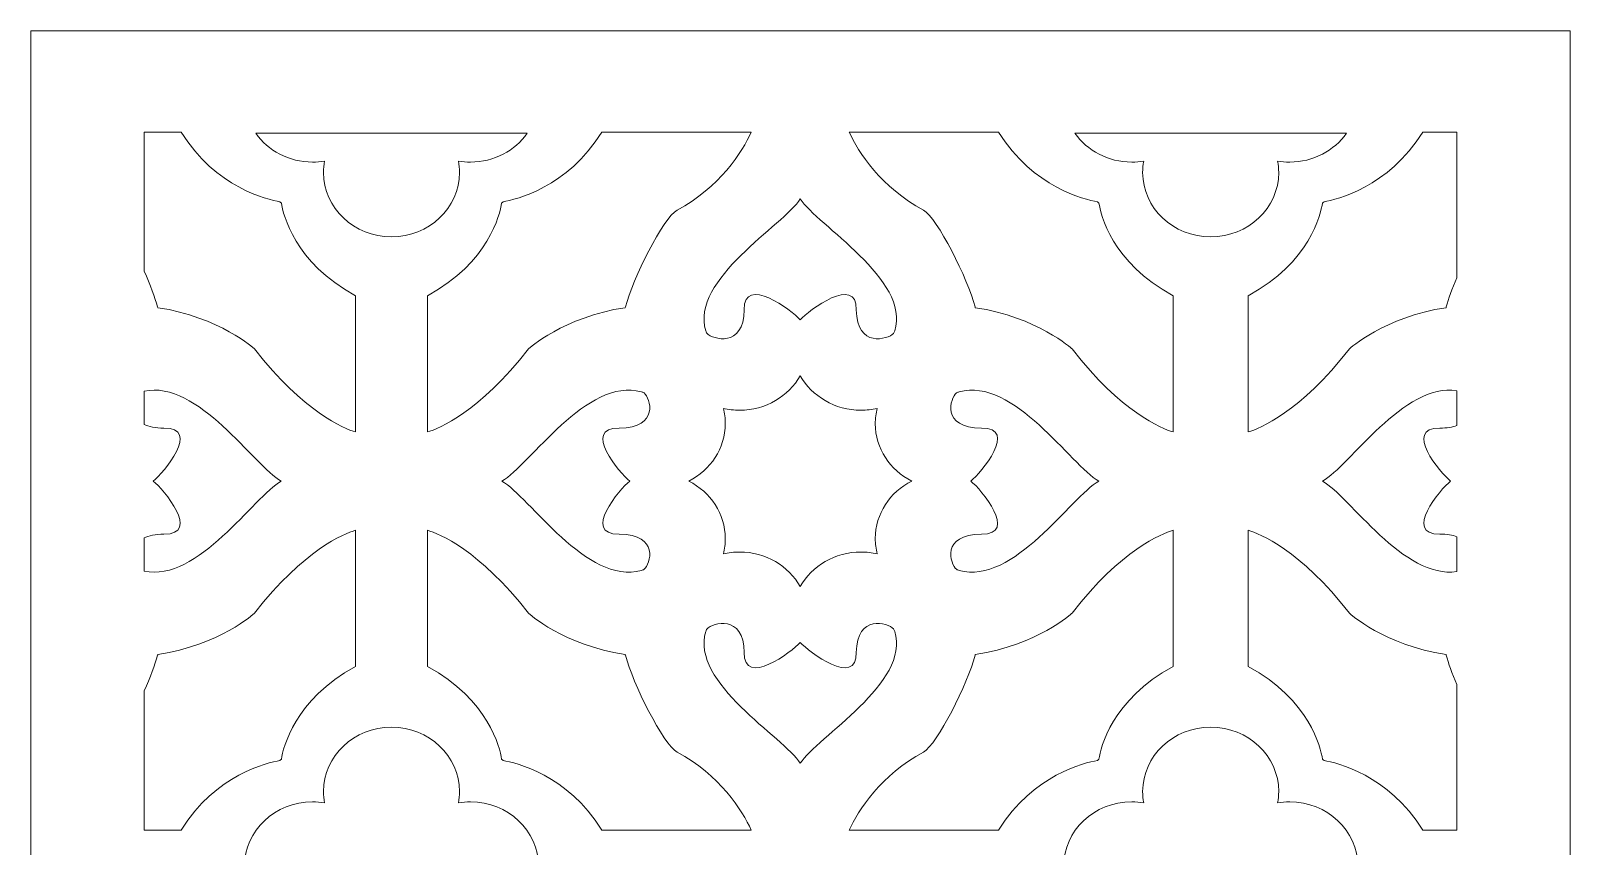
# Model space of a CAD drawing. Header units: centimetres. Extents: x -15.3 to -1.9, y -2.4 to 9.5.
# Drawn here: x -15.29 to -8.82, y 6.07 to 9.5 of the extents above; entities that cross this region are included whole.
import ezdxf

# ---------------------------------------------------------------- set-up
doc = ezdxf.new("R2010")
doc.units = ezdxf.units.CM
doc.header["$MEASUREMENT"] = 0
doc.layers.add('layer 1', color=7, linetype='Continuous')

msp = doc.modelspace()

# ---------------------------------------------------------------- linework, layer by layer
at = {"layer": 'layer 1', "lineweight": 9}
for points, knots in [([(-15.29341, 9.5), (-15.29341, 9.5), (-8.81893, 9.5), (-8.81893, 9.5), (-8.81893, 9.5), (-8.81893, 9.5), (-8.81893, 4.13883), (-8.81893, 4.13883), (-8.81893, 4.13883), (-8.81893, 4.13883), (-8.81893, -2.40221), (-8.81893, -2.40221), (-8.81893, -2.40221), (-8.81893, -2.40221), (-15.29341, -2.40221), (-15.29341, -2.40221), (-15.29341, -2.40221), (-15.29341, -2.40221), (-15.29341, 4.13883), (-15.29341, 4.13883), (-15.29341, 4.13883), (-15.29341, 4.13883), (-15.29341, 9.5), (-15.29341, 9.5)], [0, 0, 0, 0, 0.1428571, 0.1428571, 0.1428571, 0.1428571, 0.2857143, 0.2857143, 0.2857143, 0.2857143, 0.4285714, 0.4285714, 0.4285714, 0.4285714, 0.5714286, 0.5714286, 0.5714286, 0.5714286, 0.7142857, 0.7142857, 0.7142857, 0.7142857, 1, 1, 1, 1]), ([(-14.81675, 8.48947), (-14.81675, 8.48947), (-14.81675, 9.07464), (-14.81675, 9.07464), (-14.81675, 9.07464), (-14.81675, 9.07464), (-14.66135, 9.07464), (-14.66135, 9.07464), (-14.66135, 9.07464), (-14.5162, 8.84079), (-14.29823, 8.79064), (-14.24596, 8.78175), (-14.24596, 8.78175), (-14.24596, 8.78175), (-14.24265, 8.77872), (-14.24265, 8.77872), (-14.24265, 8.77872), (-14.24265, 8.77872), (-14.24087, 8.7771), (-14.24087, 8.7771), (-14.24087, 8.7771), (-14.24087, 8.7771), (-14.23942, 8.77578), (-14.23942, 8.77578), (-14.23942, 8.77578), (-14.23194, 8.72813), (-14.18579, 8.52774), (-13.92758, 8.38637), (-13.92758, 8.38637), (-13.92758, 8.38637), (-13.92758, 7.81393), (-13.92758, 7.81393), (-13.92758, 7.81393), (-13.97535, 7.82847), (-14.1458, 7.89611), (-14.35244, 8.16281), (-14.35244, 8.16281), (-14.35244, 8.16281), (-14.50031, 8.29776), (-14.75919, 8.33632), (-14.75919, 8.33632), (-14.7592, 8.33631), (-14.75955, 8.33734), (-14.76016, 8.33921), (-14.76016, 8.33921), (-14.76021, 8.33933), (-14.76024, 8.33942), (-14.76027, 8.33954), (-14.76027, 8.33954), (-14.77019, 8.3783), (-14.79112, 8.43283), (-14.81675, 8.48947)], [0, 0, 0, 0, 0.0714286, 0.0714286, 0.0714286, 0.0714286, 0.1428571, 0.1428571, 0.1428571, 0.1428571, 0.2142857, 0.2142857, 0.2142857, 0.2142857, 0.2857143, 0.2857143, 0.2857143, 0.2857143, 0.3571429, 0.3571429, 0.3571429, 0.3571429, 0.4285714, 0.4285714, 0.4285714, 0.4285714, 0.5, 0.5, 0.5, 0.5, 0.5714286, 0.5714286, 0.5714286, 0.5714286, 0.6428571, 0.6428571, 0.6428571, 0.6428571, 0.7142857, 0.7142857, 0.7142857, 0.7142857, 0.7857143, 0.7857143, 0.7857143, 0.7857143, 0.8571429, 0.8571429, 0.8571429, 0.8571429, 1, 1, 1, 1]), ([(-14.3471, 9.0694), (-14.3471, 9.0694), (-13.20548, 9.0694), (-13.20548, 9.0694), (-13.20548, 9.0694), (-13.25681, 8.99638), (-13.3446, 8.94808), (-13.44397, 8.94808), (-13.44397, 8.94808), (-13.46126, 8.94808), (-13.47821, 8.94955), (-13.49467, 8.95235), (-13.49467, 8.95235), (-13.4917, 8.93679), (-13.49016, 8.92079), (-13.49016, 8.90444), (-13.49016, 8.90444), (-13.49015, 8.75553), (-13.61869, 8.63408), (-13.77628, 8.63408), (-13.77628, 8.63408), (-13.93387, 8.63408), (-14.0624, 8.75553), (-14.0624, 8.90444), (-14.0624, 8.90444), (-14.0624, 8.92078), (-14.06085, 8.9368), (-14.05789, 8.95235), (-14.05789, 8.95235), (-14.07435, 8.94955), (-14.09129, 8.94809), (-14.10859, 8.94809), (-14.10859, 8.94809), (-14.20796, 8.94809), (-14.29577, 8.99638), (-14.3471, 9.0694)], [0, 0, 0, 0, 0.1, 0.1, 0.1, 0.1, 0.2, 0.2, 0.2, 0.2, 0.3, 0.3, 0.3, 0.3, 0.4, 0.4, 0.4, 0.4, 0.5, 0.5, 0.5, 0.5, 0.6, 0.6, 0.6, 0.6, 0.7, 0.7, 0.7, 0.7, 0.8, 0.8, 0.8, 0.8, 1, 1, 1, 1]), ([(-13.3117, 8.7771), (-13.3117, 8.7771), (-13.31314, 8.77578), (-13.31314, 8.77578), (-13.31314, 8.77578), (-13.32062, 8.72813), (-13.36678, 8.52774), (-13.62499, 8.38637), (-13.62499, 8.38637), (-13.62499, 8.38637), (-13.62499, 7.81393), (-13.62499, 7.81393), (-13.62499, 7.81393), (-13.57721, 7.82847), (-13.40676, 7.89611), (-13.20012, 8.16281), (-13.20012, 8.16281), (-13.20012, 8.16281), (-13.05226, 8.29776), (-12.79336, 8.33632), (-12.79336, 8.33632), (-12.79335, 8.33631), (-12.79301, 8.33734), (-12.7924, 8.33921), (-12.7924, 8.33921), (-12.79236, 8.33933), (-12.79233, 8.33942), (-12.79229, 8.33954), (-12.79229, 8.33954), (-12.76245, 8.45617), (-12.6329, 8.71555), (-12.57517, 8.74604), (-12.57517, 8.74604), (-12.3982, 8.84076), (-12.29996, 8.99101), (-12.26334, 9.07464), (-12.26334, 9.07464), (-12.26334, 9.07464), (-12.89122, 9.07464), (-12.89122, 9.07464), (-12.89122, 9.07464), (-13.03636, 8.84079), (-13.25433, 8.79064), (-13.3066, 8.78175), (-13.3066, 8.78175), (-13.3066, 8.78175), (-13.30992, 8.77872), (-13.30992, 8.77872), (-13.30992, 8.77872), (-13.30992, 8.77872), (-13.3117, 8.7771), (-13.3117, 8.7771)], [0, 0, 0, 0, 0.0714286, 0.0714286, 0.0714286, 0.0714286, 0.1428571, 0.1428571, 0.1428571, 0.1428571, 0.2142857, 0.2142857, 0.2142857, 0.2142857, 0.2857143, 0.2857143, 0.2857143, 0.2857143, 0.3571429, 0.3571429, 0.3571429, 0.3571429, 0.4285714, 0.4285714, 0.4285714, 0.4285714, 0.5, 0.5, 0.5, 0.5, 0.5714286, 0.5714286, 0.5714286, 0.5714286, 0.6428571, 0.6428571, 0.6428571, 0.6428571, 0.7142857, 0.7142857, 0.7142857, 0.7142857, 0.7857143, 0.7857143, 0.7857143, 0.7857143, 0.8571429, 0.8571429, 0.8571429, 0.8571429, 1, 1, 1, 1]), ([(-10.80254, 8.7771), (-10.80254, 8.7771), (-10.8011, 8.77578), (-10.8011, 8.77578), (-10.8011, 8.77578), (-10.79362, 8.72813), (-10.74746, 8.52774), (-10.48924, 8.38637), (-10.48924, 8.38637), (-10.48924, 8.38637), (-10.48924, 7.81392), (-10.48924, 7.81392), (-10.48924, 7.81392), (-10.53702, 7.82846), (-10.70747, 7.8961), (-10.91412, 8.16281), (-10.91412, 8.16281), (-10.91412, 8.16281), (-11.06197, 8.29776), (-11.32088, 8.33632), (-11.32088, 8.33632), (-11.32089, 8.33631), (-11.32123, 8.33734), (-11.32185, 8.33921), (-11.32185, 8.33921), (-11.32188, 8.33933), (-11.32191, 8.33942), (-11.32195, 8.33954), (-11.32195, 8.33954), (-11.35178, 8.45617), (-11.48134, 8.71555), (-11.53907, 8.74604), (-11.53907, 8.74604), (-11.71603, 8.84076), (-11.81428, 8.99101), (-11.8509, 9.07464), (-11.8509, 9.07464), (-11.8509, 9.07464), (-11.22302, 9.07464), (-11.22302, 9.07464), (-11.22302, 9.07464), (-11.07787, 8.84079), (-10.8599, 8.79064), (-10.80764, 8.78175), (-10.80764, 8.78175), (-10.80764, 8.78175), (-10.80432, 8.77872), (-10.80432, 8.77872), (-10.80432, 8.77872), (-10.80432, 8.77872), (-10.80254, 8.7771), (-10.80254, 8.7771)], [0, 0, 0, 0, 0.0714286, 0.0714286, 0.0714286, 0.0714286, 0.1428571, 0.1428571, 0.1428571, 0.1428571, 0.2142857, 0.2142857, 0.2142857, 0.2142857, 0.2857143, 0.2857143, 0.2857143, 0.2857143, 0.3571429, 0.3571429, 0.3571429, 0.3571429, 0.4285714, 0.4285714, 0.4285714, 0.4285714, 0.5, 0.5, 0.5, 0.5, 0.5714286, 0.5714286, 0.5714286, 0.5714286, 0.6428571, 0.6428571, 0.6428571, 0.6428571, 0.7142857, 0.7142857, 0.7142857, 0.7142857, 0.7857143, 0.7857143, 0.7857143, 0.7857143, 0.8571429, 0.8571429, 0.8571429, 0.8571429, 1, 1, 1, 1]), ([(-10.90182, 9.0694), (-10.90182, 9.0694), (-9.7602, 9.0694), (-9.7602, 9.0694), (-9.7602, 9.0694), (-9.81152, 8.99638), (-9.89932, 8.94808), (-9.9987, 8.94808), (-9.9987, 8.94808), (-10.01599, 8.94808), (-10.03293, 8.94955), (-10.04939, 8.95235), (-10.04939, 8.95235), (-10.04643, 8.93679), (-10.04488, 8.92079), (-10.04488, 8.90444), (-10.04488, 8.90444), (-10.04488, 8.75553), (-10.17341, 8.63408), (-10.33099, 8.63408), (-10.33099, 8.63408), (-10.4886, 8.63408), (-10.61713, 8.75553), (-10.61713, 8.90444), (-10.61713, 8.90444), (-10.61713, 8.92078), (-10.61557, 8.9368), (-10.61261, 8.95235), (-10.61261, 8.95235), (-10.62907, 8.94955), (-10.64602, 8.94809), (-10.66331, 8.94809), (-10.66331, 8.94809), (-10.76268, 8.94809), (-10.85049, 8.99638), (-10.90182, 9.0694)], [0, 0, 0, 0, 0.1, 0.1, 0.1, 0.1, 0.2, 0.2, 0.2, 0.2, 0.3, 0.3, 0.3, 0.3, 0.4, 0.4, 0.4, 0.4, 0.5, 0.5, 0.5, 0.5, 0.6, 0.6, 0.6, 0.6, 0.7, 0.7, 0.7, 0.7, 0.8, 0.8, 0.8, 0.8, 1, 1, 1, 1]), ([(-9.85944, 8.7771), (-9.85944, 8.7771), (-9.86089, 8.77578), (-9.86089, 8.77578), (-9.86089, 8.77578), (-9.86837, 8.72813), (-9.91453, 8.52774), (-10.17274, 8.38637), (-10.17274, 8.38637), (-10.17274, 8.38637), (-10.17274, 7.81393), (-10.17274, 7.81393), (-10.17274, 7.81393), (-10.12496, 7.82847), (-9.95451, 7.89611), (-9.74787, 8.16281), (-9.74787, 8.16281), (-9.74787, 8.16281), (-9.60001, 8.29776), (-9.34112, 8.33632), (-9.34112, 8.33632), (-9.3411, 8.33631), (-9.34076, 8.33734), (-9.34014, 8.33921), (-9.34014, 8.33921), (-9.34011, 8.33933), (-9.34007, 8.33942), (-9.34004, 8.33954), (-9.34004, 8.33954), (-9.33172, 8.37205), (-9.31566, 8.41566), (-9.29557, 8.46231), (-9.29557, 8.46231), (-9.29557, 8.46231), (-9.29557, 9.07464), (-9.29557, 9.07464), (-9.29557, 9.07464), (-9.29557, 9.07464), (-9.43897, 9.07464), (-9.43897, 9.07464), (-9.43897, 9.07464), (-9.58411, 8.84079), (-9.80209, 8.79064), (-9.85436, 8.78175), (-9.85436, 8.78175), (-9.85436, 8.78175), (-9.85767, 8.77872), (-9.85767, 8.77872), (-9.85767, 8.77872), (-9.85767, 8.77872), (-9.85944, 8.7771), (-9.85944, 8.7771)], [0, 0, 0, 0, 0.0714286, 0.0714286, 0.0714286, 0.0714286, 0.1428571, 0.1428571, 0.1428571, 0.1428571, 0.2142857, 0.2142857, 0.2142857, 0.2142857, 0.2857143, 0.2857143, 0.2857143, 0.2857143, 0.3571429, 0.3571429, 0.3571429, 0.3571429, 0.4285714, 0.4285714, 0.4285714, 0.4285714, 0.5, 0.5, 0.5, 0.5, 0.5714286, 0.5714286, 0.5714286, 0.5714286, 0.6428571, 0.6428571, 0.6428571, 0.6428571, 0.7142857, 0.7142857, 0.7142857, 0.7142857, 0.7857143, 0.7857143, 0.7857143, 0.7857143, 0.8571429, 0.8571429, 0.8571429, 0.8571429, 1, 1, 1, 1]), ([(-12.05712, 8.79347), (-12.1259, 8.68394), (-12.52184, 8.45514), (-12.45425, 8.23892), (-12.45425, 8.23892), (-12.45306, 8.23508), (-12.45225, 8.23132), (-12.44941, 8.22818), (-12.44941, 8.22818), (-12.42697, 8.20345), (-12.29468, 8.16524), (-12.2928, 8.32727), (-12.2928, 8.32727), (-12.2957, 8.47691), (-12.09136, 8.32472), (-12.05722, 8.2852), (-12.05722, 8.2852), (-12.05719, 8.28524), (-12.05716, 8.28528), (-12.05712, 8.28531), (-12.05712, 8.28531), (-12.05709, 8.28528), (-12.05705, 8.28524), (-12.05701, 8.2852), (-12.05701, 8.2852), (-12.02287, 8.32472), (-11.81854, 8.47691), (-11.82144, 8.32727), (-11.82144, 8.32727), (-11.81956, 8.16524), (-11.68728, 8.20345), (-11.66484, 8.22818), (-11.66484, 8.22818), (-11.66199, 8.23132), (-11.66119, 8.23508), (-11.65999, 8.23892), (-11.65999, 8.23892), (-11.5924, 8.45514), (-11.98835, 8.68394), (-12.05712, 8.79347)], [0, 0, 0, 0, 0.0909091, 0.0909091, 0.0909091, 0.0909091, 0.1818182, 0.1818182, 0.1818182, 0.1818182, 0.2727273, 0.2727273, 0.2727273, 0.2727273, 0.3636364, 0.3636364, 0.3636364, 0.3636364, 0.4545455, 0.4545455, 0.4545455, 0.4545455, 0.5454545, 0.5454545, 0.5454545, 0.5454545, 0.6363636, 0.6363636, 0.6363636, 0.6363636, 0.7272727, 0.7272727, 0.7272727, 0.7272727, 0.8181818, 0.8181818, 0.8181818, 0.8181818, 1, 1, 1, 1]), ([(-14.81675, 7.2296), (-14.81675, 7.2296), (-14.81675, 7.3689), (-14.81675, 7.3689), (-14.81675, 7.3689), (-14.79726, 7.37834), (-14.77031, 7.38434), (-14.73364, 7.38474), (-14.73364, 7.38474), (-14.57525, 7.382), (-14.73633, 7.57506), (-14.77813, 7.60733), (-14.77813, 7.60733), (-14.77811, 7.60736), (-14.77808, 7.60742), (-14.77802, 7.60743), (-14.77802, 7.60743), (-14.77808, 7.60745), (-14.77811, 7.60751), (-14.77813, 7.60754), (-14.77813, 7.60754), (-14.73633, 7.6398), (-14.57525, 7.83287), (-14.73364, 7.83013), (-14.73364, 7.83013), (-14.77031, 7.83052), (-14.79726, 7.83655), (-14.81675, 7.84597), (-14.81675, 7.84597), (-14.81675, 7.84597), (-14.81675, 7.98528), (-14.81675, 7.98528), (-14.81675, 7.98528), (-14.59104, 8.03532), (-14.35438, 7.67144), (-14.24024, 7.60743), (-14.24024, 7.60743), (-14.35441, 7.54343), (-14.59104, 7.17955), (-14.81675, 7.2296)], [0, 0, 0, 0, 0.0909091, 0.0909091, 0.0909091, 0.0909091, 0.1818182, 0.1818182, 0.1818182, 0.1818182, 0.2727273, 0.2727273, 0.2727273, 0.2727273, 0.3636364, 0.3636364, 0.3636364, 0.3636364, 0.4545455, 0.4545455, 0.4545455, 0.4545455, 0.5454545, 0.5454545, 0.5454545, 0.5454545, 0.6363636, 0.6363636, 0.6363636, 0.6363636, 0.7272727, 0.7272727, 0.7272727, 0.7272727, 0.8181818, 0.8181818, 0.8181818, 0.8181818, 1, 1, 1, 1]), ([(-13.31233, 7.60743), (-13.19641, 7.54245), (-12.95426, 7.16832), (-12.72543, 7.23219), (-12.72543, 7.23219), (-12.72138, 7.23331), (-12.71739, 7.23409), (-12.71408, 7.23676), (-12.71408, 7.23676), (-12.6879, 7.25797), (-12.64747, 7.38296), (-12.81893, 7.38474), (-12.81893, 7.38474), (-12.97731, 7.382), (-12.81624, 7.57507), (-12.77442, 7.60733), (-12.77442, 7.60733), (-12.77446, 7.60737), (-12.7745, 7.6074), (-12.77454, 7.60743), (-12.77454, 7.60743), (-12.7745, 7.60746), (-12.77446, 7.6075), (-12.77442, 7.60753), (-12.77442, 7.60753), (-12.81624, 7.63979), (-12.97731, 7.83287), (-12.81893, 7.83013), (-12.81893, 7.83013), (-12.64747, 7.8319), (-12.6879, 7.95689), (-12.71408, 7.9781), (-12.71408, 7.9781), (-12.71739, 7.98078), (-12.72138, 7.98155), (-12.72543, 7.98268), (-12.72543, 7.98268), (-12.95426, 8.04655), (-13.19641, 7.67242), (-13.31233, 7.60743)], [0, 0, 0, 0, 0.0909091, 0.0909091, 0.0909091, 0.0909091, 0.1818182, 0.1818182, 0.1818182, 0.1818182, 0.2727273, 0.2727273, 0.2727273, 0.2727273, 0.3636364, 0.3636364, 0.3636364, 0.3636364, 0.4545455, 0.4545455, 0.4545455, 0.4545455, 0.5454545, 0.5454545, 0.5454545, 0.5454545, 0.6363636, 0.6363636, 0.6363636, 0.6363636, 0.7272727, 0.7272727, 0.7272727, 0.7272727, 0.8181818, 0.8181818, 0.8181818, 0.8181818, 1, 1, 1, 1]), ([(-11.58852, 7.60743), (-11.67959, 7.6537), (-11.74176, 7.74464), (-11.74176, 7.84886), (-11.74176, 7.84886), (-11.74176, 7.87097), (-11.73893, 7.89245), (-11.73367, 7.91306), (-11.73367, 7.91306), (-11.75547, 7.90807), (-11.77823, 7.90542), (-11.80161, 7.90542), (-11.80161, 7.90542), (-11.91192, 7.90542), (-12.00814, 7.96415), (-12.05712, 8.0502), (-12.05712, 8.0502), (-12.10608, 7.96415), (-12.20233, 7.90542), (-12.31263, 7.90542), (-12.31263, 7.90542), (-12.33601, 7.90542), (-12.35878, 7.90807), (-12.38058, 7.91306), (-12.38058, 7.91306), (-12.37531, 7.89245), (-12.37249, 7.87097), (-12.37249, 7.84886), (-12.37249, 7.84886), (-12.37249, 7.74464), (-12.43465, 7.6537), (-12.52572, 7.60743), (-12.52572, 7.60743), (-12.43465, 7.56116), (-12.37249, 7.47023), (-12.37249, 7.36601), (-12.37249, 7.36601), (-12.37249, 7.34391), (-12.3753, 7.32241), (-12.38056, 7.30181), (-12.38056, 7.30181), (-12.35876, 7.3068), (-12.33601, 7.30945), (-12.31262, 7.30945), (-12.31262, 7.30945), (-12.20233, 7.30945), (-12.10608, 7.25072), (-12.05712, 7.16467), (-12.05712, 7.16467), (-12.00814, 7.25072), (-11.91192, 7.30945), (-11.80161, 7.30945), (-11.80161, 7.30945), (-11.77823, 7.30945), (-11.75547, 7.3068), (-11.73367, 7.30181), (-11.73367, 7.30181), (-11.73893, 7.32242), (-11.74175, 7.34391), (-11.74175, 7.36601), (-11.74175, 7.36601), (-11.74175, 7.47024), (-11.67959, 7.56116), (-11.58852, 7.60743)], [0, 0, 0, 0, 0.0588235, 0.0588235, 0.0588235, 0.0588235, 0.1176471, 0.1176471, 0.1176471, 0.1176471, 0.1764706, 0.1764706, 0.1764706, 0.1764706, 0.2352941, 0.2352941, 0.2352941, 0.2352941, 0.2941176, 0.2941176, 0.2941176, 0.2941176, 0.3529412, 0.3529412, 0.3529412, 0.3529412, 0.4117647, 0.4117647, 0.4117647, 0.4117647, 0.4705882, 0.4705882, 0.4705882, 0.4705882, 0.5294118, 0.5294118, 0.5294118, 0.5294118, 0.5882353, 0.5882353, 0.5882353, 0.5882353, 0.6470588, 0.6470588, 0.6470588, 0.6470588, 0.7058824, 0.7058824, 0.7058824, 0.7058824, 0.7647059, 0.7647059, 0.7647059, 0.7647059, 0.8235294, 0.8235294, 0.8235294, 0.8235294, 0.8823529, 0.8823529, 0.8823529, 0.8823529, 1, 1, 1, 1]), ([(-10.80191, 7.60743), (-10.91783, 7.54245), (-11.15998, 7.16832), (-11.38881, 7.23219), (-11.38881, 7.23219), (-11.39287, 7.23331), (-11.39685, 7.23409), (-11.40017, 7.23676), (-11.40017, 7.23676), (-11.42635, 7.25797), (-11.46677, 7.38296), (-11.29531, 7.38474), (-11.29531, 7.38474), (-11.13693, 7.382), (-11.298, 7.57507), (-11.33982, 7.60733), (-11.33982, 7.60733), (-11.33978, 7.60737), (-11.33974, 7.6074), (-11.33971, 7.60743), (-11.33971, 7.60743), (-11.33974, 7.60746), (-11.33978, 7.6075), (-11.33982, 7.60753), (-11.33982, 7.60753), (-11.298, 7.63979), (-11.13693, 7.83287), (-11.29531, 7.83013), (-11.29531, 7.83013), (-11.46677, 7.8319), (-11.42635, 7.95689), (-11.40017, 7.9781), (-11.40017, 7.9781), (-11.39685, 7.98078), (-11.39287, 7.98155), (-11.38881, 7.98268), (-11.38881, 7.98268), (-11.15998, 8.04655), (-10.91783, 7.67242), (-10.80191, 7.60743)], [0, 0, 0, 0, 0.0909091, 0.0909091, 0.0909091, 0.0909091, 0.1818182, 0.1818182, 0.1818182, 0.1818182, 0.2727273, 0.2727273, 0.2727273, 0.2727273, 0.3636364, 0.3636364, 0.3636364, 0.3636364, 0.4545455, 0.4545455, 0.4545455, 0.4545455, 0.5454545, 0.5454545, 0.5454545, 0.5454545, 0.6363636, 0.6363636, 0.6363636, 0.6363636, 0.7272727, 0.7272727, 0.7272727, 0.7272727, 0.8181818, 0.8181818, 0.8181818, 0.8181818, 1, 1, 1, 1]), ([(-9.29557, 7.84095), (-9.31371, 7.83444), (-9.33701, 7.83044), (-9.36667, 7.83013), (-9.36667, 7.83013), (-9.52506, 7.83287), (-9.36398, 7.6398), (-9.32218, 7.60754), (-9.32218, 7.60754), (-9.3222, 7.60751), (-9.32224, 7.60745), (-9.32229, 7.60743), (-9.32229, 7.60743), (-9.32224, 7.60742), (-9.3222, 7.60736), (-9.32218, 7.60733), (-9.32218, 7.60733), (-9.36398, 7.57506), (-9.52506, 7.382), (-9.36667, 7.38474), (-9.36667, 7.38474), (-9.33701, 7.38442), (-9.31371, 7.38043), (-9.29557, 7.37391), (-9.29557, 7.37391), (-9.29557, 7.37391), (-9.29557, 7.22736), (-9.29557, 7.22736), (-9.29557, 7.22736), (-9.51763, 7.19239), (-9.74792, 7.54456), (-9.86008, 7.60743), (-9.86008, 7.60743), (-9.74794, 7.6703), (-9.51763, 8.02248), (-9.29557, 7.9875), (-9.29557, 7.9875), (-9.29557, 7.9875), (-9.29557, 7.84095), (-9.29557, 7.84095)], [0, 0, 0, 0, 0.0909091, 0.0909091, 0.0909091, 0.0909091, 0.1818182, 0.1818182, 0.1818182, 0.1818182, 0.2727273, 0.2727273, 0.2727273, 0.2727273, 0.3636364, 0.3636364, 0.3636364, 0.3636364, 0.4545455, 0.4545455, 0.4545455, 0.4545455, 0.5454545, 0.5454545, 0.5454545, 0.5454545, 0.6363636, 0.6363636, 0.6363636, 0.6363636, 0.7272727, 0.7272727, 0.7272727, 0.7272727, 0.8181818, 0.8181818, 0.8181818, 0.8181818, 1, 1, 1, 1]), ([(-14.81675, 6.14021), (-14.81675, 6.14021), (-14.81675, 6.72541), (-14.81675, 6.72541), (-14.81675, 6.72541), (-14.79112, 6.78205), (-14.77019, 6.83655), (-14.76027, 6.87532), (-14.76027, 6.87532), (-14.76024, 6.87545), (-14.76021, 6.87553), (-14.76016, 6.87565), (-14.76016, 6.87565), (-14.75955, 6.87753), (-14.7592, 6.87855), (-14.75919, 6.87854), (-14.75919, 6.87854), (-14.50031, 6.9171), (-14.35244, 7.05205), (-14.35244, 7.05205), (-14.35244, 7.05205), (-14.1458, 7.31875), (-13.97535, 7.38639), (-13.92758, 7.40093), (-13.92758, 7.40093), (-13.92758, 7.40093), (-13.92758, 6.82848), (-13.92758, 6.82848), (-13.92758, 6.82848), (-14.18579, 6.68711), (-14.23194, 6.48674), (-14.23942, 6.43908), (-14.23942, 6.43908), (-14.23942, 6.43908), (-14.24087, 6.43776), (-14.24087, 6.43776), (-14.24087, 6.43776), (-14.24087, 6.43776), (-14.24265, 6.43614), (-14.24265, 6.43614), (-14.24265, 6.43614), (-14.24265, 6.43614), (-14.24596, 6.43311), (-14.24596, 6.43311), (-14.24596, 6.43311), (-14.29823, 6.42421), (-14.5162, 6.37407), (-14.66135, 6.14021), (-14.66135, 6.14021), (-14.66135, 6.14021), (-14.81675, 6.14021), (-14.81675, 6.14021)], [0, 0, 0, 0, 0.0714286, 0.0714286, 0.0714286, 0.0714286, 0.1428571, 0.1428571, 0.1428571, 0.1428571, 0.2142857, 0.2142857, 0.2142857, 0.2142857, 0.2857143, 0.2857143, 0.2857143, 0.2857143, 0.3571429, 0.3571429, 0.3571429, 0.3571429, 0.4285714, 0.4285714, 0.4285714, 0.4285714, 0.5, 0.5, 0.5, 0.5, 0.5714286, 0.5714286, 0.5714286, 0.5714286, 0.6428571, 0.6428571, 0.6428571, 0.6428571, 0.7142857, 0.7142857, 0.7142857, 0.7142857, 0.7857143, 0.7857143, 0.7857143, 0.7857143, 0.8571429, 0.8571429, 0.8571429, 0.8571429, 1, 1, 1, 1]), ([(-13.3117, 6.43776), (-13.3117, 6.43776), (-13.31314, 6.43908), (-13.31314, 6.43908), (-13.31314, 6.43908), (-13.32062, 6.48674), (-13.36678, 6.68711), (-13.62499, 6.82848), (-13.62499, 6.82848), (-13.62499, 6.82848), (-13.62499, 7.40093), (-13.62499, 7.40093), (-13.62499, 7.40093), (-13.57721, 7.38639), (-13.40676, 7.31875), (-13.20012, 7.05205), (-13.20012, 7.05205), (-13.20012, 7.05205), (-13.05226, 6.9171), (-12.79336, 6.87854), (-12.79336, 6.87854), (-12.79335, 6.87855), (-12.79301, 6.87753), (-12.7924, 6.87565), (-12.7924, 6.87565), (-12.79236, 6.87553), (-12.79233, 6.87545), (-12.79229, 6.87532), (-12.79229, 6.87532), (-12.76245, 6.75868), (-12.6329, 6.49931), (-12.57517, 6.46881), (-12.57517, 6.46881), (-12.3982, 6.3741), (-12.29996, 6.22384), (-12.26334, 6.14021), (-12.26334, 6.14021), (-12.26334, 6.14021), (-12.89122, 6.14021), (-12.89122, 6.14021), (-12.89122, 6.14021), (-13.03636, 6.37407), (-13.25433, 6.42421), (-13.3066, 6.43311), (-13.3066, 6.43311), (-13.3066, 6.43311), (-13.30992, 6.43614), (-13.30992, 6.43614), (-13.30992, 6.43614), (-13.30992, 6.43614), (-13.3117, 6.43776), (-13.3117, 6.43776)], [0, 0, 0, 0, 0.0714286, 0.0714286, 0.0714286, 0.0714286, 0.1428571, 0.1428571, 0.1428571, 0.1428571, 0.2142857, 0.2142857, 0.2142857, 0.2142857, 0.2857143, 0.2857143, 0.2857143, 0.2857143, 0.3571429, 0.3571429, 0.3571429, 0.3571429, 0.4285714, 0.4285714, 0.4285714, 0.4285714, 0.5, 0.5, 0.5, 0.5, 0.5714286, 0.5714286, 0.5714286, 0.5714286, 0.6428571, 0.6428571, 0.6428571, 0.6428571, 0.7142857, 0.7142857, 0.7142857, 0.7142857, 0.7857143, 0.7857143, 0.7857143, 0.7857143, 0.8571429, 0.8571429, 0.8571429, 0.8571429, 1, 1, 1, 1]), ([(-10.80254, 6.43776), (-10.80254, 6.43776), (-10.8011, 6.43908), (-10.8011, 6.43908), (-10.8011, 6.43908), (-10.79362, 6.48674), (-10.74746, 6.68712), (-10.48924, 6.82848), (-10.48924, 6.82848), (-10.48924, 6.82848), (-10.48924, 7.40094), (-10.48924, 7.40094), (-10.48924, 7.40094), (-10.53702, 7.38641), (-10.70747, 7.31876), (-10.91412, 7.05205), (-10.91412, 7.05205), (-10.91412, 7.05205), (-11.06197, 6.9171), (-11.32088, 6.87854), (-11.32088, 6.87854), (-11.32089, 6.87855), (-11.32123, 6.87753), (-11.32185, 6.87565), (-11.32185, 6.87565), (-11.32188, 6.87553), (-11.32191, 6.87545), (-11.32195, 6.87532), (-11.32195, 6.87532), (-11.35178, 6.75868), (-11.48134, 6.49931), (-11.53907, 6.46881), (-11.53907, 6.46881), (-11.71604, 6.3741), (-11.81428, 6.22384), (-11.8509, 6.14021), (-11.8509, 6.14021), (-11.8509, 6.14021), (-11.22302, 6.14021), (-11.22302, 6.14021), (-11.22302, 6.14021), (-11.07787, 6.37407), (-10.8599, 6.42421), (-10.80764, 6.43311), (-10.80764, 6.43311), (-10.80764, 6.43311), (-10.80432, 6.43614), (-10.80432, 6.43614), (-10.80432, 6.43614), (-10.80432, 6.43614), (-10.80254, 6.43776), (-10.80254, 6.43776)], [0, 0, 0, 0, 0.0714286, 0.0714286, 0.0714286, 0.0714286, 0.1428571, 0.1428571, 0.1428571, 0.1428571, 0.2142857, 0.2142857, 0.2142857, 0.2142857, 0.2857143, 0.2857143, 0.2857143, 0.2857143, 0.3571429, 0.3571429, 0.3571429, 0.3571429, 0.4285714, 0.4285714, 0.4285714, 0.4285714, 0.5, 0.5, 0.5, 0.5, 0.5714286, 0.5714286, 0.5714286, 0.5714286, 0.6428571, 0.6428571, 0.6428571, 0.6428571, 0.7142857, 0.7142857, 0.7142857, 0.7142857, 0.7857143, 0.7857143, 0.7857143, 0.7857143, 0.8571429, 0.8571429, 0.8571429, 0.8571429, 1, 1, 1, 1]), ([(-9.29557, 6.14021), (-9.29557, 6.14021), (-9.43896, 6.14021), (-9.43896, 6.14021), (-9.43896, 6.14021), (-9.58411, 6.37407), (-9.80209, 6.42421), (-9.85436, 6.43311), (-9.85436, 6.43311), (-9.85436, 6.43311), (-9.85767, 6.43614), (-9.85767, 6.43614), (-9.85767, 6.43614), (-9.85767, 6.43614), (-9.85944, 6.43776), (-9.85944, 6.43776), (-9.85944, 6.43776), (-9.85944, 6.43776), (-9.86089, 6.43908), (-9.86089, 6.43908), (-9.86089, 6.43908), (-9.86837, 6.48674), (-9.91453, 6.68711), (-10.17274, 6.82848), (-10.17274, 6.82848), (-10.17274, 6.82848), (-10.17274, 7.40093), (-10.17274, 7.40093), (-10.17274, 7.40093), (-10.12496, 7.38639), (-9.95451, 7.31875), (-9.74787, 7.05205), (-9.74787, 7.05205), (-9.74787, 7.05205), (-9.60001, 6.9171), (-9.34112, 6.87854), (-9.34112, 6.87854), (-9.3411, 6.87855), (-9.34076, 6.87753), (-9.34014, 6.87565), (-9.34014, 6.87565), (-9.34011, 6.87553), (-9.34007, 6.87545), (-9.34004, 6.87532), (-9.34004, 6.87532), (-9.33172, 6.84281), (-9.31566, 6.79919), (-9.29557, 6.75255), (-9.29557, 6.75255), (-9.29557, 6.75255), (-9.29557, 6.14021), (-9.29557, 6.14021)], [0, 0, 0, 0, 0.0714286, 0.0714286, 0.0714286, 0.0714286, 0.1428571, 0.1428571, 0.1428571, 0.1428571, 0.2142857, 0.2142857, 0.2142857, 0.2142857, 0.2857143, 0.2857143, 0.2857143, 0.2857143, 0.3571429, 0.3571429, 0.3571429, 0.3571429, 0.4285714, 0.4285714, 0.4285714, 0.4285714, 0.5, 0.5, 0.5, 0.5, 0.5714286, 0.5714286, 0.5714286, 0.5714286, 0.6428571, 0.6428571, 0.6428571, 0.6428571, 0.7142857, 0.7142857, 0.7142857, 0.7142857, 0.7857143, 0.7857143, 0.7857143, 0.7857143, 0.8571429, 0.8571429, 0.8571429, 0.8571429, 1, 1, 1, 1]), ([(-12.05712, 6.42139), (-12.1259, 6.53093), (-12.52184, 6.75973), (-12.45425, 6.97595), (-12.45425, 6.97595), (-12.45306, 6.97978), (-12.45225, 6.98354), (-12.44941, 6.98668), (-12.44941, 6.98668), (-12.42697, 7.01142), (-12.29468, 7.04962), (-12.2928, 6.88761), (-12.2928, 6.88761), (-12.2957, 6.73795), (-12.09136, 6.89014), (-12.05722, 6.92966), (-12.05722, 6.92966), (-12.05719, 6.92962), (-12.05716, 6.92958), (-12.05712, 6.92955), (-12.05712, 6.92955), (-12.05709, 6.92958), (-12.05705, 6.92962), (-12.05701, 6.92966), (-12.05701, 6.92966), (-12.02287, 6.89014), (-11.81854, 6.73795), (-11.82144, 6.88761), (-11.82144, 6.88761), (-11.81956, 7.04962), (-11.68728, 7.01142), (-11.66484, 6.98668), (-11.66484, 6.98668), (-11.66199, 6.98354), (-11.66119, 6.97978), (-11.65999, 6.97595), (-11.65999, 6.97595), (-11.5924, 6.75973), (-11.98835, 6.53093), (-12.05712, 6.42139)], [0, 0, 0, 0, 0.0909091, 0.0909091, 0.0909091, 0.0909091, 0.1818182, 0.1818182, 0.1818182, 0.1818182, 0.2727273, 0.2727273, 0.2727273, 0.2727273, 0.3636364, 0.3636364, 0.3636364, 0.3636364, 0.4545455, 0.4545455, 0.4545455, 0.4545455, 0.5454545, 0.5454545, 0.5454545, 0.5454545, 0.6363636, 0.6363636, 0.6363636, 0.6363636, 0.7272727, 0.7272727, 0.7272727, 0.7272727, 0.8181818, 0.8181818, 0.8181818, 0.8181818, 1, 1, 1, 1]), ([(-13.15785, 5.98892), (-13.15785, 5.84002), (-13.28638, 5.71856), (-13.44397, 5.71856), (-13.44397, 5.71856), (-13.46126, 5.71856), (-13.47821, 5.72003), (-13.49467, 5.72284), (-13.49467, 5.72284), (-13.4917, 5.70728), (-13.49016, 5.69126), (-13.49016, 5.67493), (-13.49016, 5.67493), (-13.49015, 5.52602), (-13.61869, 5.40457), (-13.77628, 5.40456), (-13.77628, 5.40456), (-13.93387, 5.40457), (-14.0624, 5.52602), (-14.0624, 5.67492), (-14.0624, 5.67492), (-14.0624, 5.69126), (-14.06085, 5.70728), (-14.05789, 5.72284), (-14.05789, 5.72284), (-14.07435, 5.72004), (-14.09129, 5.71857), (-14.10859, 5.71857), (-14.10859, 5.71857), (-14.26619, 5.71856), (-14.39472, 5.84002), (-14.39472, 5.98892), (-14.39472, 5.98892), (-14.39472, 6.13783), (-14.26619, 6.25928), (-14.1086, 6.25928), (-14.1086, 6.25928), (-14.09129, 6.25928), (-14.07435, 6.25781), (-14.05789, 6.25501), (-14.05789, 6.25501), (-14.06085, 6.27057), (-14.0624, 6.28657), (-14.0624, 6.30292), (-14.0624, 6.30292), (-14.0624, 6.45183), (-13.93387, 6.57328), (-13.77628, 6.57328), (-13.77628, 6.57328), (-13.61869, 6.57328), (-13.49015, 6.45183), (-13.49015, 6.30293), (-13.49015, 6.30293), (-13.49015, 6.28657), (-13.4917, 6.27057), (-13.49467, 6.25501), (-13.49467, 6.25501), (-13.47821, 6.25781), (-13.46127, 6.25928), (-13.44398, 6.25928), (-13.44398, 6.25928), (-13.28638, 6.25928), (-13.15785, 6.13783), (-13.15785, 5.98892)], [0, 0, 0, 0, 0.0588235, 0.0588235, 0.0588235, 0.0588235, 0.1176471, 0.1176471, 0.1176471, 0.1176471, 0.1764706, 0.1764706, 0.1764706, 0.1764706, 0.2352941, 0.2352941, 0.2352941, 0.2352941, 0.2941176, 0.2941176, 0.2941176, 0.2941176, 0.3529412, 0.3529412, 0.3529412, 0.3529412, 0.4117647, 0.4117647, 0.4117647, 0.4117647, 0.4705882, 0.4705882, 0.4705882, 0.4705882, 0.5294118, 0.5294118, 0.5294118, 0.5294118, 0.5882353, 0.5882353, 0.5882353, 0.5882353, 0.6470588, 0.6470588, 0.6470588, 0.6470588, 0.7058824, 0.7058824, 0.7058824, 0.7058824, 0.7647059, 0.7647059, 0.7647059, 0.7647059, 0.8235294, 0.8235294, 0.8235294, 0.8235294, 0.8823529, 0.8823529, 0.8823529, 0.8823529, 1, 1, 1, 1]), ([(-9.71256, 5.98892), (-9.71256, 5.84002), (-9.8411, 5.71856), (-9.9987, 5.71856), (-9.9987, 5.71856), (-10.01599, 5.71856), (-10.03293, 5.72003), (-10.04939, 5.72284), (-10.04939, 5.72284), (-10.04643, 5.70728), (-10.04488, 5.69126), (-10.04488, 5.67493), (-10.04488, 5.67493), (-10.04488, 5.52602), (-10.17341, 5.40457), (-10.33099, 5.40456), (-10.33099, 5.40456), (-10.4886, 5.40457), (-10.61713, 5.52602), (-10.61713, 5.67492), (-10.61713, 5.67492), (-10.61713, 5.69126), (-10.61557, 5.70728), (-10.61261, 5.72284), (-10.61261, 5.72284), (-10.62907, 5.72004), (-10.64602, 5.71857), (-10.66331, 5.71857), (-10.66331, 5.71857), (-10.82091, 5.71856), (-10.94944, 5.84002), (-10.94944, 5.98892), (-10.94944, 5.98892), (-10.94944, 6.13783), (-10.82091, 6.25928), (-10.66332, 6.25928), (-10.66332, 6.25928), (-10.64602, 6.25928), (-10.62907, 6.25781), (-10.61261, 6.25501), (-10.61261, 6.25501), (-10.61557, 6.27057), (-10.61713, 6.28657), (-10.61713, 6.30292), (-10.61713, 6.30292), (-10.61713, 6.45183), (-10.4886, 6.57328), (-10.33099, 6.57328), (-10.33099, 6.57328), (-10.17341, 6.57328), (-10.04487, 6.45183), (-10.04487, 6.30293), (-10.04487, 6.30293), (-10.04487, 6.28657), (-10.04643, 6.27057), (-10.04939, 6.25501), (-10.04939, 6.25501), (-10.03293, 6.25781), (-10.01599, 6.25928), (-9.9987, 6.25928), (-9.9987, 6.25928), (-9.8411, 6.25928), (-9.71256, 6.13783), (-9.71256, 5.98892)], [0, 0, 0, 0, 0.0588235, 0.0588235, 0.0588235, 0.0588235, 0.1176471, 0.1176471, 0.1176471, 0.1176471, 0.1764706, 0.1764706, 0.1764706, 0.1764706, 0.2352941, 0.2352941, 0.2352941, 0.2352941, 0.2941176, 0.2941176, 0.2941176, 0.2941176, 0.3529412, 0.3529412, 0.3529412, 0.3529412, 0.4117647, 0.4117647, 0.4117647, 0.4117647, 0.4705882, 0.4705882, 0.4705882, 0.4705882, 0.5294118, 0.5294118, 0.5294118, 0.5294118, 0.5882353, 0.5882353, 0.5882353, 0.5882353, 0.6470588, 0.6470588, 0.6470588, 0.6470588, 0.7058824, 0.7058824, 0.7058824, 0.7058824, 0.7647059, 0.7647059, 0.7647059, 0.7647059, 0.8235294, 0.8235294, 0.8235294, 0.8235294, 0.8823529, 0.8823529, 0.8823529, 0.8823529, 1, 1, 1, 1])]:
    msp.add_open_spline(points, degree=3, knots=knots, dxfattribs=at)

doc.saveas('drawing.dxf')
